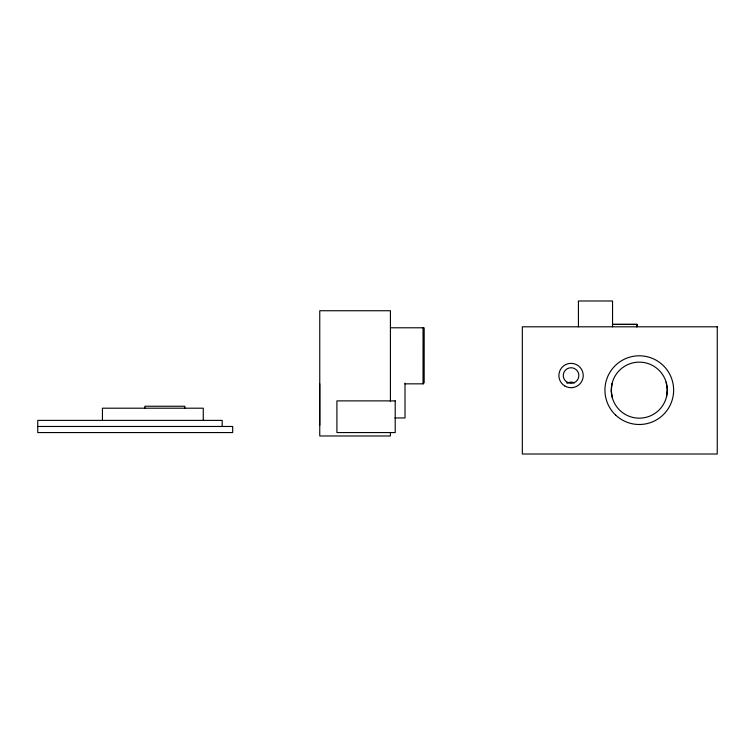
<?xml version="1.0" encoding="UTF-8"?>
<svg xmlns="http://www.w3.org/2000/svg" width="755" height="755" viewBox="0 0 755 755"><rect width="100%" height="100%" fill="white"/><g stroke="black" fill="none" stroke-linecap="round" stroke-linejoin="round"><path stroke-width="1.13" d="M144.866 408.464L144.875 406.237L184.833 406.247L184.824 408.474M319.743 425.244L319.733 383.823M423.3 383.842L423.31 327.793L423.3 383.842L405.029 383.842M423.81 383.087L423.829 327.793L390.42 327.793M636.909 326.736L636.909 324.386L612.541 324.386L636.871 324.386L636.871 326.717L636.871 324.386M612.031 383.615L611.276 390.892L612.418 398.111M666.533 396.677A28.02 28.02 0 0 0 631.322 363.287A28.02 28.02 0 0 0 619.997 410.475A28.02 28.02 0 0 0 666.533 396.677L667.288 389.41L666.146 382.181M394.912 417.949L405.029 417.949L405.001 383.087M37.75 426.471L232.672 426.471L232.672 432.568L37.75 432.568L37.75 420.384L222.187 420.384L222.187 426.471M612.541 326.839L612.541 300.99L578.434 300.99L578.434 326.839M423.791 327.793L423.791 383.087M390.42 401.556L390.42 310.739L319.761 310.739L319.761 435.975L390.42 435.975L390.42 432.464M203.265 420.384L203.265 408.2L102.444 408.2L102.444 420.384M567.024 383.332A7.314 7.314 0 0 1 574.319 382.889M717.25 326.802L522.328 326.802L522.328 454.01L717.25 454.01L717.25 326.802M395.205 400.886L336.9 400.886L336.9 432.568L395.205 432.568L395.205 400.886M564.721 385.928A12.184 12.184 0 0 0 583.237 375.82A12.184 12.184 0 0 0 565.231 364.835A12.184 12.184 0 0 0 564.721 385.928M615.646 415.071A34.352 34.352 0 0 0 672.686 398.159A34.352 34.352 0 0 0 629.519 357.209A34.352 34.352 0 0 0 615.646 415.071M567.071 382.228A7.795 7.795 0 0 0 578.859 375.641A7.795 7.795 0 0 0 567.26 368.723A7.795 7.795 0 0 0 567.071 382.228"/></g></svg>
